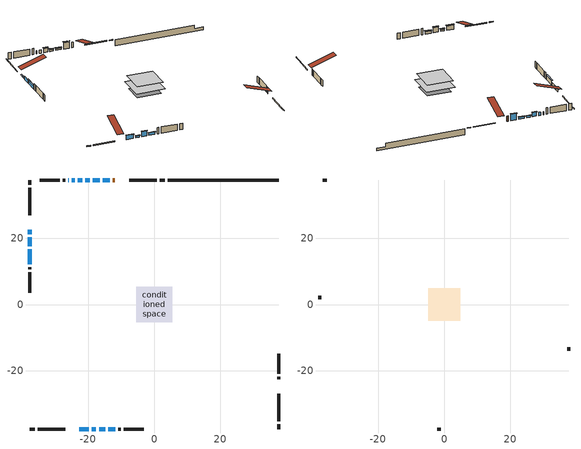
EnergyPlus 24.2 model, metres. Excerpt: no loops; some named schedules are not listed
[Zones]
conditioned space
 floor adiabatic (AdiabaticFloorConstruction): -5.42,-5.42 -5.42,5.42 5.42,5.42 5.42,-5.42 z1.35
 floor foundation (Slab1 construction): -4.57,-3.81 -4.57,3.81 4.57,3.81 4.57,-3.81 z-1.01
 wall outside (RimJoist1 construction): 3.15,37.61 1.71,37.61 / -37.61,-37.61 -36.17,-37.61 / -37.61,37.61 -37.61,36.17 / 37.61,-37.61 37.61,-36.17 z1.35:1.65
 wall outside (RimJoist2 construction): 0.78,37.61 -7.5,37.61 / -35.24,-37.61 -26.96,-37.61 / -37.61,35.24 -37.61,26.96 / 37.61,-35.24 37.61,-26.96 z1.35:1.65
 wall outside (AdiabaticWallConstruction 1): -11.86,37.61 -12.57,37.61 z1.35:3.38
 wall outside (AdiabaticWallConstruction): -13.5,37.61 -15.6,37.61 z1.35:3.88; -22.6,-37.61 -19.85,-37.61 / -21.77,37.61 -23.14,37.61 / -37.61,16.62 -37.61,12.23 z1.35:2.97; -16.53,37.61 -18.6,37.61 / -19.53,37.61 -20.84,37.61 / -37.61,22.6 -37.61,21.22 / -18.93,-37.61 -17.61,-37.61 z1.35:2.05; -24.07,37.61 -24.9,37.61 / -25.82,37.61 -26.02,37.61 / -37.61,20.3 -37.61,17.55 z1.35:2.57; -16.69,-37.61 -14.86,-37.61 z1.35:3.38; -13.93,-37.61 -11.73,-37.61 z1.35:2.33
 wall outside (Wall1 construction): -26.95,37.61 -27.65,37.61 / -10.8,-37.61 -10.11,-37.61 / -37.61,11.3 -37.61,10.6 / 37.61,-22.6 37.61,-21.9 z1.35:3.79
 wall outside (Wall2 construction): -28.57,37.61 -34.63,37.61 / -9.18,-37.61 -3.12,-37.61 / -37.61,9.68 -37.61,3.61 / 37.61,-20.97 37.61,-14.91 z1.35:3.79
 wall foundation (FoundationWall1 construction): 4.08,37.61,-1.01 4.08,37.61,1.35 34.25,37.61,1.35 34.25,37.61,0.08 37.61,37.61,0.08 37.61,37.61,-1.01
 window (WindowConstruction): -13.5,37.61 -15.6,37.61 z1.35:3.88
 window (WindowConstruction 6): -22.6,-37.61 -19.85,-37.61 z1.35:2.97
 window (WindowConstruction 9): -16.53,37.61 -18.6,37.61 z1.35:2.05
 window (WindowConstruction 10): -19.53,37.61 -20.84,37.61 z1.35:2.05
 window (WindowConstruction 11): -37.61,22.6 -37.61,21.23 z1.35:2.05
 window (WindowConstruction 12): -18.93,-37.61 -17.61,-37.61 z1.35:2.05
 window (WindowConstruction 1): -21.77,37.61 -23.14,37.61 z1.35:2.97
 window (WindowConstruction 7): -24.07,37.61 -24.9,37.61 z1.35:2.57
 window (WindowConstruction 8): -25.83,37.61 -26.02,37.61 z1.35:2.57
 window (WindowConstruction 2): -37.61,20.3 -37.61,17.55 z1.35:2.57
 window (WindowConstruction 3): -37.61,16.62 -37.61,12.23 z1.35:2.97
 window (WindowConstruction 4): -16.69,-37.61 -14.86,-37.61 z1.35:3.38
 window (WindowConstruction 5): -13.93,-37.61 -11.73,-37.61 z1.35:2.33
 door (Door): -11.86,37.61 -12.57,37.61 z1.35:3.38
 ceiling adiabatic (AdiabaticFloorConstruction): 5.42,-5.42 5.42,5.42 -5.42,5.42 -5.42,-5.42 z1.35
attic - vented
 floor to conditioned space (Floor1 construction Reversed): -4.87,-4.87 -4.87,4.87 4.87,4.87 4.87,-4.87 z3.79
 wall outside (Wall3 construction): -35.56,37.61 -36.68,37.61 / -2.19,-37.61 -1.07,-37.61 / -37.61,2.69 -37.61,1.57 / 37.61,-13.98 37.61,-12.86 z1.35:3.79
 roof outside (Roof1 construction): -10.93,37.61,3.79 -10.93,28.11,6.95 -8.43,28.11,6.95 -8.43,37.61,3.79; -23.53,-37.61,3.79 -23.53,-28.11,6.95 -26.03,-28.11,6.95 -26.03,-37.61,3.79; -37.61,23.53,3.79 -28.11,23.53,6.95 -28.11,26.03,6.95 -37.61,26.03,3.79; 37.61,-23.53,3.79 28.11,-23.53,6.95 28.11,-26.03,6.95 37.61,-26.03,3.79
shading: -15.8,37.61 -13.3,37.61 -13.3,38.02 -15.8,38.02 z4.08; -19.65,-37.61 -22.8,-37.61 -22.8,-38.02 -19.65,-38.02 z3.17; -18.8,37.61 -16.33,37.61 -16.33,38.02 -18.8,38.02 z2.25; -21.04,37.61 -19.33,37.61 -19.33,38.02 -21.04,38.02 z2.25; -37.61,21.02 -37.61,22.8 -38.02,22.8 -38.02,21.02 z2.25; -17.41,-37.61 -19.13,-37.61 -19.13,-38.02 -17.41,-38.02 z2.25; -23.34,37.61 -21.57,37.61 -21.57,38.02 -23.34,38.02 z3.17; -37.61,12.03 -37.61,16.82 -38.02,16.82 -38.02,12.03 z3.17; -14.66,-37.61 -16.89,-37.61 -16.89,-38.02 -14.66,-38.02 z3.58; -11.53,-37.61 -14.13,-37.61 -14.13,-38.02 -11.53,-38.02 z2.53
[Building]
Building 1: Terrain=Suburbs
[Site:Location]
Val Dor_QC: Latitude {deg}=48.06; Longitude {deg}=-77.79; Time Zone {hr}=-5; Elevation {m}=339; Keep Site Location Information=Yes
[Site:GroundTemperature:Shallow]
-3.62723, -6.2282, -6.43649, -5.2022, -0.247206, 4.68471, 8.96041, 11.669, 11.8991, 9.69612, 5.52945, 0.748825
[Site:WaterMainsTemperature]
Calculation Method=Schedule; Temperature Schedule=mains temperature schedule
[Material] Roughness=Rough; Thermal Absorptance=0.9
Name | Thickness {m} | Conductivity {W/m-K} | Density {kg/m3} | Specific Heat {J/kg-K} | Solar Absorptance | Visible Absorptance
asphalt or fiberglass shingles | 0.00635 | 0.162714 | 1121.4 | 1465.45 | 0.4 | 0.4
ceiling loosefill ins | 0.254 | 0.0480833 | 16.02 | 1046.75 | 0.7 | 0.7
ceiling stud and cavity | 0.1397 | 0.130274 | 65.682 | 1177.47 | 0.7 | 0.7
concrete 4.0 in. | 0.1016 | 1.803125 | 2242.8 | 837.4 | 0.7 | 0.7
concrete 8.0 in. | 0.2032 | 1.803125 | 2242.8 | 837.4 | 0.7 | 0.7
door material | 0.04445 | 0.0451087 | 512.64 | 1214.23 | 0.7 | 0.7
exterior vertical ins | 0.098098 | 0.029427 | 32.04 | 1214.23 | 0.7 | 0.7
floor covering | 0.0127 | 0.0433444 | 54.468 | 1339.84 | 0.6 | 0.6
floor rigid ins; wall rigid ins 1 | 0.512978 | 0.029427 | 32.04 | 1214.23 | 0.7 | 0.7
floor stud and cavity | 0.1397 | 1.75129 | 37.0049 | 1207.88 | 0.7 | 0.7
furniture material conditioned space 1 | 0.1524 | 0.115458 | 640.8 | 1214.23 | 0.6 | 0.6
gypsum board | 0.0127 | 0.160291 | 801 | 837.4 | 0.6 | 0.6
gypsum board 1 | 0.0127 | 0.160291 | 801 | 837.4 | 0.7 | 0.7
osb sheathing 0.5 in. | 0.0127 | 0.115458 | 512.64 | 1214.23 | 0.7 | 0.7
osb sheathing 0.75 in. | 0.01905 | 0.115458 | 512.64 | 1214.23 | 0.7 | 0.7
osb sheathing 2.0 in. | 0.0508 | 0.115458 | 512.64 | 1214.23 | 0.7 | 0.7
rim joist rigid ins | 0.103632 | 0.029427 | 32.04 | 1214.23 | 0.7 | 0.7
rim joist rigid ins 1; wall rigid ins | 0.051816 | 0.029427 | 32.04 | 1214.23 | 0.7 | 0.7
rim joist stud and cavity | 0.0508 | 0.376731 | 125.044 | 1163.47 | 0.6 | 0.6
rim joist stud and cavity 1 | 0.0508 | 0.0297859 | 125.044 | 1163.47 | 0.6 | 0.6
wall stud and cavity | 0.1397 | 0.0874734 | 139.0536 | 1170.24 | 0.7 | 0.7
wall stud and cavity 1 | 0.1397 | 0.0984349 | 139.0536 | 1170.24 | 0.7 | 0.7
wall stud and cavity 2 | 0.0889 | 6.1454 | 50.32683 | 1063.81 | 0.6 | 0.6
wall stud and cavity 3 | 0.0889 | 0.380278 | 52.3479 | 1209.89 | 0.7 | 0.7
wall stud and cavity 4 | 0.0889 | 0.391764 | 83.0341 | 1211.67 | 0.7 | 0.7
wood siding | 0.0254 | 0.102417 | 544.68 | 1172.36 | 0.4 | 0.4
wood siding 1 | 0.00254 | 0.102417 | 544.68 | 1172.36 | 0.4 | 0.4
wood siding 2; wood siding 3; wood siding 4 | 0.0254 | 0.102417 | 544.68 | 1172.36 | 0.7 | 0.7
[WindowMaterial:SimpleGlazingSystem]
Name | U-Factor {W/m2-K} | Solar Heat Gain Coefficient
WindowMaterial | 1.18443 | 0.41
WindowMaterial 1 | 1.27869 | 0.38
WindowMaterial 10 | 1.43142 | 0.34
WindowMaterial 2 | 1.23099 | 0.4
WindowMaterial 3 | 1.22588 | 0.4
WindowMaterial 4 | 2.97584 | 0.59
WindowMaterial 5 | 1.30764 | 0.37
WindowMaterial 6 | 3.94167 | 0.68
WindowMaterial 7 | 6.38548 | 0.48
WindowMaterial 8 | 1.39225 | 0.35
WindowMaterial 9 | 1.436534 | 0.34
[Construction]
AdiabaticFloorConstruction: floor stud and cavity, floor rigid ins, osb sheathing 0.75 in., floor covering
AdiabaticWallConstruction: wood siding 3, wall rigid ins 1, wall stud and cavity 3, gypsum board
AdiabaticWallConstruction 1: wood siding 4, wall rigid ins 1, wall stud and cavity 3, gypsum board
Door: door material
Floor1 construction Reversed: gypsum board, ceiling stud and cavity, ceiling loosefill ins
FoundationWall1 construction: concrete 8.0 in., gypsum board 1
furniture construction conditioned space 1: furniture material conditioned space 1
PartitionWallConstruction: gypsum board, wall stud and cavity 4, gypsum board
RimJoist1 construction: wood siding 2, rim joist rigid ins, osb sheathing 2.0 in., rim joist stud and cavity
RimJoist2 construction: wood siding 2, rim joist rigid ins 1, osb sheathing 2.0 in., rim joist stud and cavity 1
Roof1 construction: asphalt or fiberglass shingles
Slab1 construction: concrete 4.0 in.
Wall1 construction: wood siding, wall rigid ins, osb sheathing 0.5 in., wall stud and cavity, gypsum board
Wall2 construction: wood siding, wall rigid ins, osb sheathing 0.5 in., wall stud and cavity 1, gypsum board
Wall3 construction: wood siding 1, wall stud and cavity 2
WindowConstruction: WindowMaterial
WindowConstruction 1; WindowConstruction 6: WindowMaterial 1
WindowConstruction 10; WindowConstruction 12: WindowMaterial 9
WindowConstruction 11: WindowMaterial 10
WindowConstruction 2: WindowMaterial 2
WindowConstruction 3: WindowMaterial 3
WindowConstruction 4: WindowMaterial 4
WindowConstruction 5: WindowMaterial 5
WindowConstruction 7: WindowMaterial 6
WindowConstruction 8: WindowMaterial 7
WindowConstruction 9: WindowMaterial 8
[Zone] Multiplier=1; Part of Total Floor Area=Yes
Name | Volume {m3}
attic - vented | 48.8247
conditioned space | 453.3
[Space]
Name | Zone | Volume {m3}
attic - vented 1 | attic - vented | 48.8247
conditioned space 1 | conditioned space | 453.3
[ZoneInfiltration:EffectiveLeakageArea]
infil attic - vented 1: Zone or Space=attic - vented 1; Schedule=Always On Discrete; Effective Air Leakage Area {cm2}=3455.64; Stack Coefficient=0.000389648; Wind Coefficient=1.3337e-05
[ZoneMixing]
whole house fan mix: Zone or Space=attic - vented; Schedule=Always On Continuous; Design Flow Rate Calculation Method=Flow/Zone; Design Flow Rate {m3/s}=0; Source Zone or Space=conditioned space
[SurfaceProperty:ExposedFoundationPerimeter]
Slab1: Exposed Perimeter Calculation Method=TotalExposedPerimeter; Total Exposed Perimeter {m}=33.528
[InternalMass] Zone or ZoneList=conditioned space; Space or SpaceList=conditioned space 1
Name | Construction | Surface Area {m2}
furniture mass conditioned space 1 | furniture construction conditioned space 1 | 74.8
partition wall mass | PartitionWallConstruction | 187
[Lights]
interior lighting: Zone or ZoneList or Space or SpaceList=conditioned space 1; Schedule=interior lighting schedule; Design Level Calculation Method=LightingLevel; Lighting Level {W}=343.2; Return Air Fraction=0; Fraction Radiant=0.6; Fraction Visible=0.2; Fraction Replaceable=1
[People]
occupants: Zone or ZoneList or Space or SpaceList=conditioned space 1; Number of People Schedule=occupants schedule; Number of People Calculation Method=People; Number of People=3; Fraction Radiant=0.314171; Sensible Heat Fraction=0.56303; Activity Level Schedule=occupants activity schedule; Carbon Dioxide Generation Rate {m3/s-W}=0; Enable ASHRAE 55 Comfort Warnings=No; Mean Radiant Temperature Calculation Type=EnclosureAveraged
[ElectricEquipment] Zone or ZoneList or Space or SpaceList=conditioned space 1; Design Level Calculation Method=EquipmentLevel
Name | Schedule | Design Level {W} | Fraction Latent | Fraction Radiant | Fraction Lost
clothes dryer | clothes dryer schedule | 140.772 | 0.015 | 0.081 | 0.85
clothes washer | clothes washer schedule | 32.1985 | 0.03 | 0.162 | 0.7
cooking range | cooking range schedule | 215.147 | 0.08 | 0.432 | 0.2
dishwasher | dishwasher schedule | 66.8632 | 0.3 | 0.18 | 0.4
fridge | fridge schedule | 72.9452 | 0 | 0.6 | 0
mech vent bath fan 0 | mech vent bath fan 0 schedule | 50.2 | 0 | 0 | 1
mech vent bath fan 1 | mech vent bath fan 1 schedule | 50.2 | 0 | 0 | 1
mech vent house fan | mech vent house fan schedule | 32.91 | 0 | 0 | 0.5
mech vent house fan cfis | mech vent house fan cfis schedule | 0 | 0 | 0 | 0
mech vent range fan 0 | mech vent range fan 0 schedule | 57 | 0 | 0 | 1
misc plug loads | misc plug loads schedule | 494.7 | 0.045 | 0.513 | 0.1
whole house fan | Always On Discrete | 0 | 0 | 0 | 1
[OtherEquipment] Zone or ZoneList or Space or SpaceList=conditioned space 1; Design Level Calculation Method=EquipmentLevel
Name | Fuel Type | Schedule | Design Level {W} | Fraction Latent | Fraction Radiant | Fraction Lost
clothes dryer 1 | Electricity | clothes dryer schedule | 0 | 0.015 | 0.081 | 0.85
cooking range 1 | Electricity | cooking range schedule | 0 | 0.08 | 0.432 | 0.2
general water use latent | None | general water use schedule | 62.594 | 1 | 0 | 0
general water use sensible | None | general water use schedule | -61.6891 | 0 | 0.6 | 0
mech vent house fan latent load | None | Always On Discrete | 0 | 1 | 0 | 0
mech vent house fan sensible load | None | Always On Discrete | 0 | 0 | 0 | 0
water heater energy adjustment1 | Electricity | Always On Discrete | 0.01 | 0 | 0 | 1
[ZoneInfiltration:DesignFlowRate] Zone or ZoneList or Space or SpaceList=conditioned space 1; Schedule=Always On Discrete; Design Flow Rate Calculation Method=Flow/Zone; Design Flow Rate {m3/s}=0
infil flow; natural vent flow; whole house fan flow
[ZoneControl:Thermostat]
conditioned space Thermostat: Zone or ZoneList=conditioned space; Control Type Schedule=conditioned space Thermostat Schedule; Control 1=conditioned space temperature setpoint; Temperature Difference Between Cutout And Setpoint {deltaC}=0
[ZoneHVAC:Baseboard:Convective:Electric]
electric baseboard: Availability Schedule=Always On Discrete; Heating Design Capacity {W}=7516.39; Efficiency=1
[AirLoopHVAC:UnitarySystem]
unit heater unitary system: Control Type=Load; Controlling Zone or Thermostat Location=conditioned space; Dehumidification Control Type=None; Availability Schedule=Always On Discrete; Supply Fan=unit heater supply fan; Fan Placement=BlowThrough; Supply Air Fan Operating Mode Schedule=unit heater auto fan schedule; Heating Coil=unit heater htg coil; DX Heating Coil Sizing Ratio=1; Use DOAS DX Cooling Coil=No; Minimum Supply Air Temperature {C}=2; Latent Load Control=SensibleOnlyLoadControl; Cooling Supply Air Flow Rate Method=None; Heating Supply Air Flow Rate Method=SupplyAirFlowRate; Heating Supply Air Flow Rate {m3/s}=0.00141584; No Load Supply Air Flow Rate Method=SupplyAirFlowRate; No Load Supply Air Flow Rate {m3/s}=0; No Load Supply Air Flow Rate Control Set To Low Speed=Yes; Maximum Supply Air Temperature {C}=48.8889; Maximum Outdoor Dry-Bulb Temperature for Supplemental Heater Operation {C}=21; Ancillary On-Cycle Electric Power {W}=0; Ancillary Off-Cycle Electric Power {W}=0
[Fan:SystemModel]
unit heater supply fan: Availability Schedule=Always On Discrete; Design Maximum Air Flow Rate {m3/s}=0.00141584; Speed Control Method=Discrete; Electric Power Minimum Flow Rate Fraction=0.2; Design Pressure Rise {Pa}=500; Motor Efficiency=1; Motor In Air Stream Fraction=1; Design Electric Power Consumption {W}=Autosize; Design Power Sizing Method=PowerPerFlow; Electric Power Per Unit Flow Rate {W/(m3/s)}=28251.7; Electric Power Per Unit Flow Rate Per Unit Pressure {W/((m3/s)-Pa)}=1.66667; Fan Total Efficiency=0.7; Motor Loss Radiative Fraction=0; Number of Speeds=1; Speed Flow Fraction 1=1; Speed Electric Power Fraction 1=1
[Coil:Heating:Fuel]
unit heater htg coil: Availability Schedule=Always On Discrete; Fuel Type=OtherFuel1; Burner Efficiency=0.3; Nominal Capacity {W}=0.293071; On Cycle Parasitic Electric Load {W}=0; Off Cycle Parasitic Fuel Load {W}=0
[Zone equipment]
conditioned space: electric baseboard, unit heater unitary system
[Foundation:Kiva]
Foundation Kiva 1: Initial Indoor Air Temperature {C}=18; Wall Height Above Grade {m}=1.35002; Wall Depth Below Slab {m}=0.2032; Custom Block Material Name 1=exterior vertical ins; Custom Block Depth 1 {m}=2.36001; Custom Block X Position 1 {m}=0.2159; Custom Block Z Position 1 {m}=0
[Foundation:Kiva:Settings]
Soil Conductivity {W/m-K}=0.849921; Soil Density {kg/m3}=1842.3; Soil Specific Heat {J/kg-K}=418.7; Ground Solar Absorptivity=0.9; Ground Thermal Absorptivity=0.9; Ground Surface Roughness {m}=0.03; Far-Field Width {m}=40; Deep-Ground Boundary Condition=ZeroFlux; Deep-Ground Depth {m}=40; Minimum Cell Dimension {m}=0.2; Maximum Cell Growth Coefficient=3; Simulation Timestep=Timestep
[Exterior:Lights]
exterior lighting: Schedule=exterior lighting schedule; Design Level {W}=75.6
[EnergyManagementSystem:GlobalVariable]
infil_program_Qfan
infil_program_Qinf
natural_vent_program_Qnv
natural_vent_program_Qwhf
[EnergyManagementSystem:Sensor]
Name | Output:Variable or Output:Meter Index Key | Output:Variable or Output:Meter
airflow_gain | infil flow | Infiltration Sensible Heat Gain Energy
airflow_gain_1 | natural vent flow | Infiltration Sensible Heat Gain Energy
airflow_gain_2 | whole house fan flow | Infiltration Sensible Heat Gain Energy
airflow_loss | infil flow | Infiltration Sensible Heat Loss Energy
airflow_loss_1 | natural vent flow | Infiltration Sensible Heat Loss Energy
airflow_loss_2 | whole house fan flow | Infiltration Sensible Heat Loss Energy
clg_load_cond |  | Cooling:EnergyTransfer:Zone:CONDITIONED SPACE
clg_sp_s; clg_sp_s_1 | cooling setpoint | Schedule Value
clothes_dryer_exhaust_0_sch_s | clothes dryer exhaust 0 schedule | Schedule Value
conditioned_space_clg_unmet_s | conditioned space | Zone Cooling Setpoint Not Met Time
conditioned_space_htg_unmet_s | conditioned space | Zone Heating Setpoint Not Met Time
cool_season | cooling season schedule | Schedule Value
fridge_tin_s | conditioned space | Zone Mean Air Temperature
htg_load_cond |  | Heating:EnergyTransfer:Zone:CONDITIONED SPACE
htg_sp_s; htg_sp_s_1 | heating setpoint | Schedule Value
ig_ee_conv | clothes dryer | Electric Equipment Convective Heating Energy
ig_ee_conv_2 | cooking range | Electric Equipment Convective Heating Energy
ig_ee_conv_4 | fridge | Electric Equipment Convective Heating Energy
ig_ee_conv_5 | misc plug loads | Electric Equipment Convective Heating Energy
ig_ee_conv_6 | whole house fan | Electric Equipment Convective Heating Energy
ig_ee_rad | clothes dryer | Electric Equipment Radiant Heating Energy
ig_ee_rad_2 | cooking range | Electric Equipment Radiant Heating Energy
ig_ee_rad_4 | fridge | Electric Equipment Radiant Heating Energy
ig_ee_rad_5 | misc plug loads | Electric Equipment Radiant Heating Energy
ig_ee_rad_6 | whole house fan | Electric Equipment Radiant Heating Energy
ig_lgt_conv | interior lighting | Lights Convective Heating Energy
ig_lgt_rad | interior lighting | Lights Radiant Heating Energy
ig_lgt_vis | interior lighting | Lights Visible Radiation Heating Energy
ig_oe_conv | clothes dryer 1 | Other Equipment Convective Heating Energy
ig_oe_conv_1 | cooking range 1 | Other Equipment Convective Heating Energy
ig_oe_conv_2 | general water use latent | Other Equipment Convective Heating Energy
ig_oe_conv_3 | general water use sensible | Other Equipment Convective Heating Energy
ig_oe_conv_4 | water heater energy adjustment1 | Other Equipment Convective Heating Energy
ig_oe_rad | clothes dryer 1 | Other Equipment Radiant Heating Energy
ig_oe_rad_1 | cooking range 1 | Other Equipment Radiant Heating Energy
ig_oe_rad_2 | general water use latent | Other Equipment Radiant Heating Energy
ig_oe_rad_3 | general water use sensible | Other Equipment Radiant Heating Energy
ig_oe_rad_4 | water heater energy adjustment1 | Other Equipment Radiant Heating Energy
ig_ppl_conv | occupants | People Convective Heating Energy
ig_ppl_rad | occupants | People Radiant Heating Energy
im_conv | furniture mass conditioned space 1 | Surface Inside Face Convection Heat Gain Energy
im_conv_1 | partition wall mass | Surface Inside Face Convection Heat Gain Energy
im_ig | furniture mass conditioned space 1 | Surface Inside Face Internal Gains Radiation Heat Gain Energy
im_ig_1 | partition wall mass | Surface Inside Face Internal Gains Radiation Heat Gain Energy
im_lgt | furniture mass conditioned space 1 | Surface Inside Face Lights Radiation Heat Gain Energy
im_lgt_1 | partition wall mass | Surface Inside Face Lights Radiation Heat Gain Energy
im_sol | furniture mass conditioned space 1 | Surface Inside Face Solar Radiation Heat Gain Energy
im_sol_1 | partition wall mass | Surface Inside Face Solar Radiation Heat Gain Energy
im_surf | furniture mass conditioned space 1 | Surface Inside Face Net Surface Thermal Radiation Heat Gain Energy
im_surf_1 | partition wall mass | Surface Inside Face Net Surface Thermal Radiation Heat Gain Energy
mech_vent_bath_fan_0_sch_s | mech vent bath fan 0 schedule | Schedule Value
mech_vent_bath_fan_1_sch_s | mech vent bath fan 1 schedule | Schedule Value
mech_vent_range_fan_0_sch_s | mech vent range fan 0 schedule | Schedule Value
mv_conv | mech vent bath fan 0 | Electric Equipment Convective Heating Energy
mv_conv_1 | mech vent bath fan 1 | Electric Equipment Convective Heating Energy
mv_conv_2 | mech vent house fan | Electric Equipment Convective Heating Energy
mv_conv_3 | mech vent house fan cfis | Electric Equipment Convective Heating Energy
mv_conv_4 | mech vent range fan 0 | Electric Equipment Convective Heating Energy
mv_conv_5 | mech vent house fan latent load | Other Equipment Convective Heating Energy
mv_conv_6 | mech vent house fan sensible load | Other Equipment Convective Heating Energy
mv_rad | mech vent bath fan 0 | Electric Equipment Radiant Heating Energy
mv_rad_1 | mech vent bath fan 1 | Electric Equipment Radiant Heating Energy
mv_rad_2 | mech vent house fan | Electric Equipment Radiant Heating Energy
mv_rad_3 | mech vent house fan cfis | Electric Equipment Radiant Heating Energy
mv_rad_4 | mech vent range fan 0 | Electric Equipment Radiant Heating Energy
mv_rad_5 | mech vent house fan latent load | Other Equipment Radiant Heating Energy
mv_rad_6 | mech vent house fan sensible load | Other Equipment Radiant Heating Energy
natural_vent_s | natural vent schedule | Schedule Value
out_pb_s |  | Site Outdoor Air Barometric Pressure
out_wt_s |  | Site Outdoor Air Humidity Ratio
site_vw_s |  | Site Wind Speed
ss_back_out | Window1 | Surface Window Shortwave from Zone Back Out Window Heat Transfer Rate
ss_back_out_1 | Window10 | Surface Window Shortwave from Zone Back Out Window Heat Transfer Rate
ss_back_out_10 | Window6 | Surface Window Shortwave from Zone Back Out Window Heat Transfer Rate
ss_back_out_11 | Window8 | Surface Window Shortwave from Zone Back Out Window Heat Transfer Rate
ss_back_out_12 | Window9 | Surface Window Shortwave from Zone Back Out Window Heat Transfer Rate
ss_back_out_2 | Window12 | Surface Window Shortwave from Zone Back Out Window Heat Transfer Rate
ss_back_out_3 | Window13 | Surface Window Shortwave from Zone Back Out Window Heat Transfer Rate
ss_back_out_4 | Window14 | Surface Window Shortwave from Zone Back Out Window Heat Transfer Rate
ss_back_out_5 | Window15 | Surface Window Shortwave from Zone Back Out Window Heat Transfer Rate
ss_back_out_6 | Window2 | Surface Window Shortwave from Zone Back Out Window Heat Transfer Rate
ss_back_out_7 | Window3 | Surface Window Shortwave from Zone Back Out Window Heat Transfer Rate
ss_back_out_8 | Window4 | Surface Window Shortwave from Zone Back Out Window Heat Transfer Rate
ss_back_out_9 | Window5 | Surface Window Shortwave from Zone Back Out Window Heat Transfer Rate
ss_conv | Door1 | Surface Inside Face Convection Heat Gain Energy
ss_conv_1 | Window1 | Surface Inside Face Convection Heat Gain Energy
ss_conv_10 | Window5 | Surface Inside Face Convection Heat Gain Energy
ss_conv_11 | Window6 | Surface Inside Face Convection Heat Gain Energy
ss_conv_12 | Window8 | Surface Inside Face Convection Heat Gain Energy
ss_conv_13 | Window9 | Surface Inside Face Convection Heat Gain Energy
ss_conv_2 | Window10 | Surface Inside Face Convection Heat Gain Energy
ss_conv_3 | Window12 | Surface Inside Face Convection Heat Gain Energy
ss_conv_4 | Window13 | Surface Inside Face Convection Heat Gain Energy
ss_conv_5 | Window14 | Surface Inside Face Convection Heat Gain Energy
ss_conv_6 | Window15 | Surface Inside Face Convection Heat Gain Energy
ss_conv_7 | Window2 | Surface Inside Face Convection Heat Gain Energy
ss_conv_8 | Window3 | Surface Inside Face Convection Heat Gain Energy
ss_conv_9 | Window4 | Surface Inside Face Convection Heat Gain Energy
ss_ig | Door1 | Surface Inside Face Internal Gains Radiation Heat Gain Energy
ss_ig_1 | Window1 | Surface Inside Face Internal Gains Radiation Heat Gain Energy
ss_ig_10 | Window5 | Surface Inside Face Internal Gains Radiation Heat Gain Energy
ss_ig_11 | Window6 | Surface Inside Face Internal Gains Radiation Heat Gain Energy
ss_ig_12 | Window8 | Surface Inside Face Internal Gains Radiation Heat Gain Energy
ss_ig_13 | Window9 | Surface Inside Face Internal Gains Radiation Heat Gain Energy
ss_ig_2 | Window10 | Surface Inside Face Internal Gains Radiation Heat Gain Energy
ss_ig_3 | Window12 | Surface Inside Face Internal Gains Radiation Heat Gain Energy
ss_ig_4 | Window13 | Surface Inside Face Internal Gains Radiation Heat Gain Energy
ss_ig_5 | Window14 | Surface Inside Face Internal Gains Radiation Heat Gain Energy
ss_ig_6 | Window15 | Surface Inside Face Internal Gains Radiation Heat Gain Energy
ss_ig_7 | Window2 | Surface Inside Face Internal Gains Radiation Heat Gain Energy
ss_ig_8 | Window3 | Surface Inside Face Internal Gains Radiation Heat Gain Energy
ss_ig_9 | Window4 | Surface Inside Face Internal Gains Radiation Heat Gain Energy
ss_lgt | Door1 | Surface Inside Face Lights Radiation Heat Gain Energy
ss_sol | Door1 | Surface Inside Face Solar Radiation Heat Gain Energy
ss_surf | Door1 | Surface Inside Face Net Surface Thermal Radiation Heat Gain Energy
ss_surf_1 | Window1 | Surface Inside Face Net Surface Thermal Radiation Heat Gain Energy
ss_surf_10 | Window5 | Surface Inside Face Net Surface Thermal Radiation Heat Gain Energy
ss_surf_11 | Window6 | Surface Inside Face Net Surface Thermal Radiation Heat Gain Energy
ss_surf_12 | Window8 | Surface Inside Face Net Surface Thermal Radiation Heat Gain Energy
ss_surf_13 | Window9 | Surface Inside Face Net Surface Thermal Radiation Heat Gain Energy
ss_surf_2 | Window10 | Surface Inside Face Net Surface Thermal Radiation Heat Gain Energy
